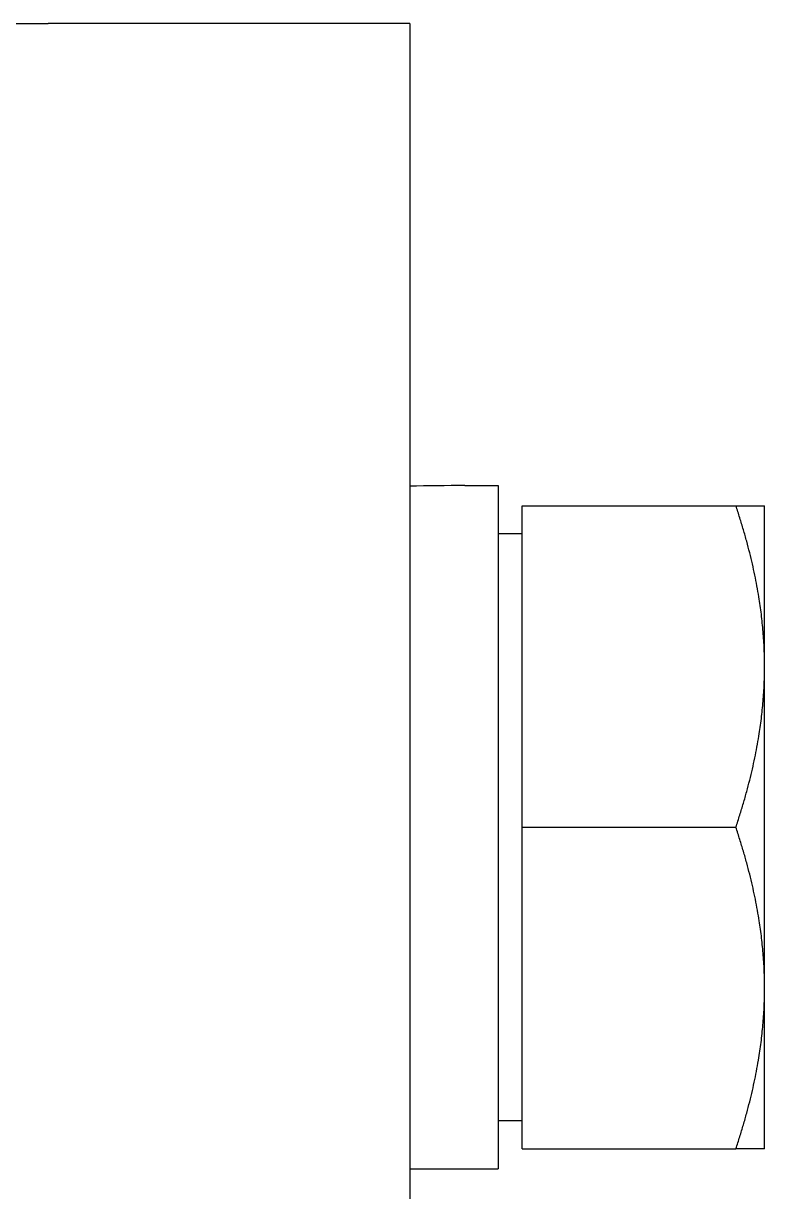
# Model space of a CAD drawing. Header units: inches. Extents: x 707 to 13003, y 909 to 9309.
# Drawn here: x 2366.4 to 2384.85, y 1620.62 to 1649.69 of the extents above; entities that cross this region are included whole.
import ezdxf

# ---------------------------------------------------------------- set-up
doc = ezdxf.new("R2010")
doc.units = ezdxf.units.IN
doc.header["$MEASUREMENT"] = 0

# ---------------------------------------------------------------- blocks, each defined once
blk = doc.blocks.new('BKM-1')
at = {"color": 2}
for p, q in [((53, -69), (56, -69)), ((65, -69), (56, -69)), ((65, -69), (65, -163)), ((66.374, -80.5), (67.2, -80.5)), ((67.2, -80.5), (67.2, -97.5)), ((67.8, -81), (73.116, -81)), ((67.8, -89), (67.8, -81)), ((73.83, -85), (73.83, -81)), ((67.8, -81.7), (67.2, -81.7)), ((73.83, -93), (73.83, -85)), ((67.8, -97), (67.8, -89)), ((67.8, -89), (73.116, -89)), ((73.83, -97), (73.83, -93)), ((67.8, -96.3), (67.2, -96.3)), ((67.8, -97), (73.116, -97)), ((65, -97.5), (67.2, -97.5))]:
    blk.add_line(p, q, dxfattribs=at)
blk.add_ellipse((66.374, -89), major_axis=(-23.354, 0), ratio=0.36397, start_param=4.712389, end_param=4.771246, dxfattribs=at)
for points in [[(73.116, -81), (73.83, -81), (73.83, -81)], [(73.83, -85), (73.83, -83.144), (73.116, -81)], [(73.116, -89), (73.83, -86.856), (73.83, -85)], [(73.83, -93), (73.83, -91.144), (73.116, -89)], [(73.116, -97), (73.83, -94.856), (73.83, -93)], [(73.83, -97), (73.83, -97), (73.116, -97)]]:
    blk.add_rational_spline(points, [1, 1.0379548493, 1], degree=2, dxfattribs=at)

msp = doc.modelspace()

# ---------------------------------------------------------------- block references
msp.add_blockref('BKM-1', (2311.017, 1718.69))

doc.saveas('drawing.dxf')
